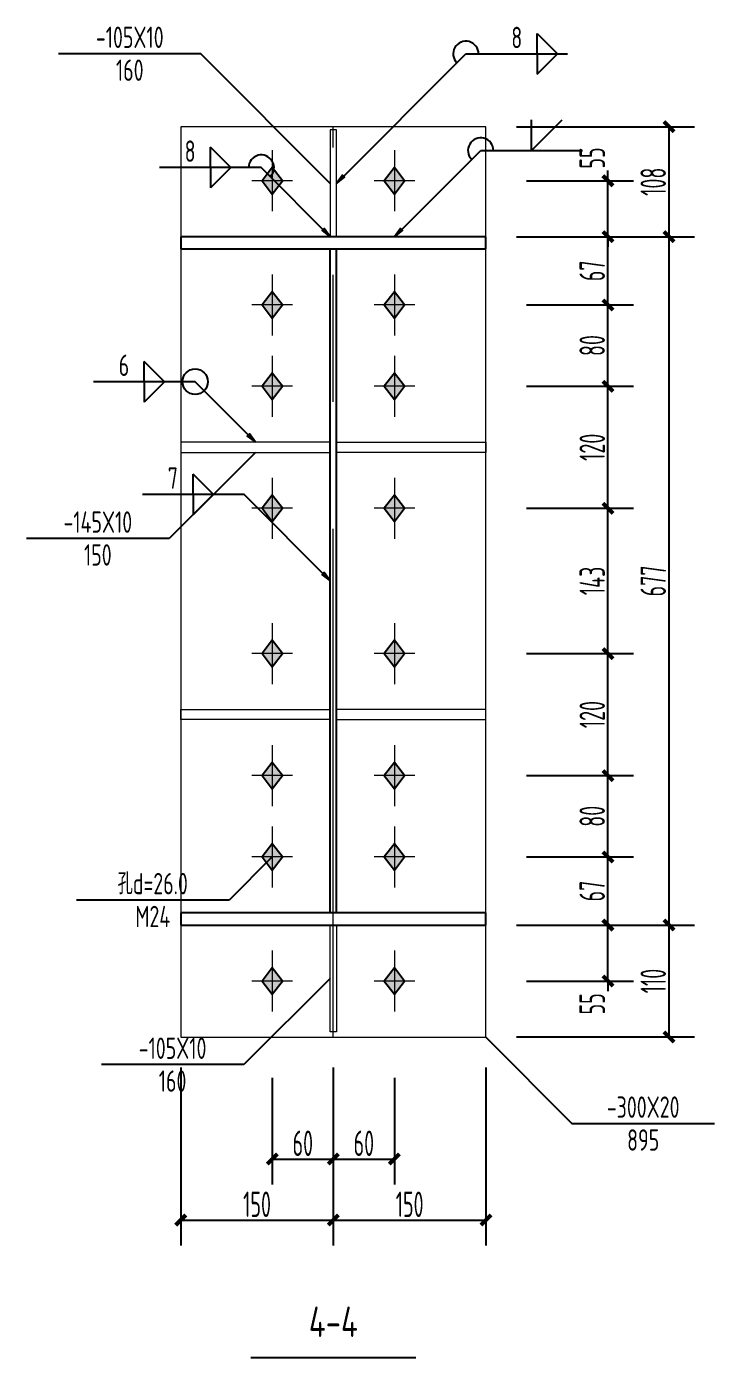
# Model space of a CAD drawing. Extents: x 447413 to 2975780, y -1432727 to 1301644.
# Drawn here: x 2297615 to 2304376, y -1248918 to -1235834 of the extents above; entities that cross this region are included whole.
import ezdxf
from ezdxf.enums import TextEntityAlignment as Align

# ---------------------------------------------------------------- set-up
doc = ezdxf.new("R2010")
doc.units = 0
doc.header["$LTSCALE"] = 1000
doc.header["$MEASUREMENT"] = 0
doc.linetypes.add('线型6', pattern=[8.75, 5, -1.25, 1.25, -1.25])
for name, color, linetype in [('10', 7, 'Continuous'), ('尺寸标注', 253, 'Continuous'), ('焊缝标注', 253, 'Continuous'), ('螺栓孔标注', 253, 'Continuous'), ('钢板标注', 253, 'Continuous')]:
    doc.layers.add(name, color=color, linetype=linetype)
doc.layers.add('20', color=2, linetype='Continuous', lineweight=18)
doc.styles.add('PkpmHz', font='Pkpmeng', dxfattribs={"width": 0.6, "bigfont": 'hztxt'})
doc.dimstyles.new('Pkpm_1.00', dxfattribs={"dimtxt": 250, "dimasz": 100, "dimexe": 250, "dimexo": 0.0625, "dimgap": 30, "dimtad": 1, "dimdec": 0, "dimrnd": 5, "dimzin": 0, "dimdsep": 46, "dimtxsty": 'PkpmHz', "dimblk1": 'ARCHTICK', "dimblk2": 'ARCHTICK', "dimsah": 1, "dimcen": 0.09, "dimadec": 0, "dimazin": 0, "dimtfac": 1, "dimtdec": 0, "dimtmove": 2, "dimatfit": 1, "dimfxl": 0, "dimtolj": 1, "dimtzin": 0, "dimarcsym": 0})

# ---------------------------------------------------------------- blocks, each defined once
blk = doc.blocks.new('_ArchTick')
at = {"color": 0, "linetype": 'ByBlock', "const_width": 0.4}
blk.add_lwpolyline([(-0.5, -0.5), (0.5, 0.5)], dxfattribs=at)
blk = doc.blocks.new('*D651')
at = {"layer": 'Defpoints', "color": 0, "linetype": 'Continuous', "transparency": 16777216}
for p in [(2302130, -1237350), (2303330, -1237350), (2302130, -1237900)]:
    blk.add_point(p, dxfattribs=at)
at = {"layer": '尺寸标注', "color": 0, "linetype": 'Continuous', "lineweight": -2, "transparency": 16777216}
for p, q in [((2302530, -1237350), (2303580, -1237350)), ((2303330, -1237350), (2303330, -1237250)), ((2303330, -1237900), (2303330, -1237350)), ((2302530, -1237900), (2303580, -1237900)), ((2303330, -1237900), (2303330, -1238000))]:
    blk.add_line(p, q, dxfattribs=at)
at = {"layer": '尺寸标注', "color": 0, "linetype": 'Continuous', "lineweight": -2, "transparency": 16777216, "xscale": 100, "yscale": 100, "zscale": 100}
for p, rotation in [((2303330, -1237350), 270), ((2303330, -1237900), 90)]:
    blk.add_blockref('_ArchTick', p, dxfattribs=dict(at, rotation=rotation))
at = {"layer": '尺寸标注', "color": 0, "linetype": 'Continuous', "transparency": 16777216, "insert": (2303175, -1237126), "char_height": 250, "attachment_point": 5, "rotation": 90, "style": 'PkpmHz'}
blk.add_mtext('\\A1;55', dxfattribs=at)
blk = doc.blocks.new('*D652')
at = {"layer": 'Defpoints', "color": 0, "linetype": 'Continuous', "transparency": 16777216}
for p in [(2302130, -1237900), (2303330, -1237900), (2302130, -1238570)]:
    blk.add_point(p, dxfattribs=at)
at = {"layer": '尺寸标注', "color": 0, "linetype": 'Continuous', "lineweight": -2, "transparency": 16777216}
for p, q in [((2302530, -1237900), (2303580, -1237900)), ((2303330, -1238570), (2303330, -1237900)), ((2302530, -1238570), (2303580, -1238570))]:
    blk.add_line(p, q, dxfattribs=at)
at = {"layer": '尺寸标注', "color": 0, "linetype": 'Continuous', "lineweight": -2, "transparency": 16777216, "xscale": 100, "yscale": 100, "zscale": 100}
for p, rotation in [((2303330, -1237900), 90), ((2303330, -1238570), 270)]:
    blk.add_blockref('_ArchTick', p, dxfattribs=dict(at, rotation=rotation))
at = {"layer": '尺寸标注', "color": 0, "linetype": 'Continuous', "transparency": 16777216, "insert": (2303175, -1238235), "char_height": 250, "attachment_point": 5, "rotation": 90, "style": 'PkpmHz'}
blk.add_mtext('\\A1;67', dxfattribs=at)
blk = doc.blocks.new('*D653')
at = {"layer": 'Defpoints', "color": 0, "linetype": 'Continuous', "transparency": 16777216}
for p in [(2302130, -1239370), (2303330, -1239370), (2302130, -1240570)]:
    blk.add_point(p, dxfattribs=at)
at = {"layer": '尺寸标注', "color": 0, "linetype": 'Continuous', "lineweight": -2, "transparency": 16777216}
for p, q in [((2302530, -1239370), (2303580, -1239370)), ((2303330, -1240570), (2303330, -1239370)), ((2302530, -1240570), (2303580, -1240570))]:
    blk.add_line(p, q, dxfattribs=at)
at = {"layer": '尺寸标注', "color": 0, "linetype": 'Continuous', "lineweight": -2, "transparency": 16777216, "xscale": 100, "yscale": 100, "zscale": 100}
for p, rotation in [((2303330, -1239370), 90), ((2303330, -1240570), 270)]:
    blk.add_blockref('_ArchTick', p, dxfattribs=dict(at, rotation=rotation))
at = {"layer": '尺寸标注', "color": 0, "linetype": 'Continuous', "transparency": 16777216, "insert": (2303175, -1239970), "char_height": 250, "attachment_point": 5, "rotation": 90, "style": 'PkpmHz'}
blk.add_mtext('\\A1;120', dxfattribs=at)
blk = doc.blocks.new('*D654')
at = {"layer": 'Defpoints', "color": 0, "linetype": 'Continuous', "transparency": 16777216}
for p in [(2302130, -1238570), (2303330, -1238570), (2302130, -1239370)]:
    blk.add_point(p, dxfattribs=at)
at = {"layer": '尺寸标注', "color": 0, "linetype": 'Continuous', "lineweight": -2, "transparency": 16777216}
for p, q in [((2302530, -1238570), (2303580, -1238570)), ((2303330, -1239370), (2303330, -1238570)), ((2302530, -1239370), (2303580, -1239370))]:
    blk.add_line(p, q, dxfattribs=at)
at = {"layer": '尺寸标注', "color": 0, "linetype": 'Continuous', "lineweight": -2, "transparency": 16777216, "xscale": 100, "yscale": 100, "zscale": 100}
for p, rotation in [((2303330, -1238570), 90), ((2303330, -1239370), 270)]:
    blk.add_blockref('_ArchTick', p, dxfattribs=dict(at, rotation=rotation))
at = {"layer": '尺寸标注', "color": 0, "linetype": 'Continuous', "transparency": 16777216, "insert": (2303175, -1238970), "char_height": 250, "attachment_point": 5, "rotation": 90, "style": 'PkpmHz'}
blk.add_mtext('\\A1;80', dxfattribs=at)
blk = doc.blocks.new('*D655')
at = {"layer": 'Defpoints', "color": 0, "linetype": 'Continuous', "transparency": 16777216}
for p in [(2302130, -1244668), (2303330, -1244668), (2302130, -1245218)]:
    blk.add_point(p, dxfattribs=at)
at = {"layer": '尺寸标注', "color": 0, "linetype": 'Continuous', "lineweight": -2, "transparency": 16777216}
for p, q in [((2302530, -1244668), (2303580, -1244668)), ((2303330, -1244668), (2303330, -1244568)), ((2303330, -1245218), (2303330, -1244668)), ((2302530, -1245218), (2303580, -1245218)), ((2303330, -1245218), (2303330, -1245318))]:
    blk.add_line(p, q, dxfattribs=at)
at = {"layer": '尺寸标注', "color": 0, "linetype": 'Continuous', "lineweight": -2, "transparency": 16777216, "xscale": 100, "yscale": 100, "zscale": 100}
for p, rotation in [((2303330, -1244668), 270), ((2303330, -1245218), 90)]:
    blk.add_blockref('_ArchTick', p, dxfattribs=dict(at, rotation=rotation))
at = {"layer": '尺寸标注', "color": 0, "linetype": 'Continuous', "transparency": 16777216, "insert": (2303175, -1245442), "char_height": 250, "attachment_point": 5, "rotation": 90, "style": 'PkpmHz'}
blk.add_mtext('\\A1;55', dxfattribs=at)
blk = doc.blocks.new('*D656')
at = {"layer": 'Defpoints', "color": 0, "linetype": 'Continuous', "transparency": 16777216}
for p in [(2302130, -1243998), (2303330, -1243998), (2302130, -1244668)]:
    blk.add_point(p, dxfattribs=at)
at = {"layer": '尺寸标注', "color": 0, "linetype": 'Continuous', "lineweight": -2, "transparency": 16777216}
for p, q in [((2302530, -1243998), (2303580, -1243998)), ((2303330, -1244668), (2303330, -1243998)), ((2302530, -1244668), (2303580, -1244668))]:
    blk.add_line(p, q, dxfattribs=at)
at = {"layer": '尺寸标注', "color": 0, "linetype": 'Continuous', "lineweight": -2, "transparency": 16777216, "xscale": 100, "yscale": 100, "zscale": 100}
for p, rotation in [((2303330, -1243998), 90), ((2303330, -1244668), 270)]:
    blk.add_blockref('_ArchTick', p, dxfattribs=dict(at, rotation=rotation))
at = {"layer": '尺寸标注', "color": 0, "linetype": 'Continuous', "transparency": 16777216, "insert": (2303175, -1244333), "char_height": 250, "attachment_point": 5, "rotation": 90, "style": 'PkpmHz'}
blk.add_mtext('\\A1;67', dxfattribs=at)
blk = doc.blocks.new('*D657')
at = {"layer": 'Defpoints', "color": 0, "linetype": 'Continuous', "transparency": 16777216}
for p in [(2302130, -1243198), (2303330, -1243198), (2302130, -1243998)]:
    blk.add_point(p, dxfattribs=at)
at = {"layer": '尺寸标注', "color": 0, "linetype": 'Continuous', "lineweight": -2, "transparency": 16777216}
for p, q in [((2302530, -1243198), (2303580, -1243198)), ((2303330, -1243998), (2303330, -1243198)), ((2302530, -1243998), (2303580, -1243998))]:
    blk.add_line(p, q, dxfattribs=at)
at = {"layer": '尺寸标注', "color": 0, "linetype": 'Continuous', "lineweight": -2, "transparency": 16777216, "xscale": 100, "yscale": 100, "zscale": 100}
for p, rotation in [((2303330, -1243198), 90), ((2303330, -1243998), 270)]:
    blk.add_blockref('_ArchTick', p, dxfattribs=dict(at, rotation=rotation))
at = {"layer": '尺寸标注', "color": 0, "linetype": 'Continuous', "transparency": 16777216, "insert": (2303175, -1243598), "char_height": 250, "attachment_point": 5, "rotation": 90, "style": 'PkpmHz'}
blk.add_mtext('\\A1;80', dxfattribs=at)
blk = doc.blocks.new('*D658')
at = {"layer": 'Defpoints', "color": 0, "linetype": 'Continuous', "transparency": 16777216}
for p in [(2302130, -1241998), (2303330, -1241998), (2302130, -1243198)]:
    blk.add_point(p, dxfattribs=at)
at = {"layer": '尺寸标注', "color": 0, "linetype": 'Continuous', "lineweight": -2, "transparency": 16777216}
for p, q in [((2302530, -1241998), (2303580, -1241998)), ((2303330, -1243198), (2303330, -1241998)), ((2302530, -1243198), (2303580, -1243198))]:
    blk.add_line(p, q, dxfattribs=at)
at = {"layer": '尺寸标注', "color": 0, "linetype": 'Continuous', "lineweight": -2, "transparency": 16777216, "xscale": 100, "yscale": 100, "zscale": 100}
for p, rotation in [((2303330, -1241998), 90), ((2303330, -1243198), 270)]:
    blk.add_blockref('_ArchTick', p, dxfattribs=dict(at, rotation=rotation))
at = {"layer": '尺寸标注', "color": 0, "linetype": 'Continuous', "transparency": 16777216, "insert": (2303175, -1242598), "char_height": 250, "attachment_point": 5, "rotation": 90, "style": 'PkpmHz'}
blk.add_mtext('\\A1;120', dxfattribs=at)
blk = doc.blocks.new('*D659')
at = {"layer": 'Defpoints', "color": 0, "linetype": 'Continuous', "transparency": 16777216}
for p in [(2302130, -1240570), (2303330, -1240570), (2302130, -1241998)]:
    blk.add_point(p, dxfattribs=at)
at = {"layer": '尺寸标注', "color": 0, "linetype": 'Continuous', "lineweight": -2, "transparency": 16777216}
for p, q in [((2302530, -1240570), (2303580, -1240570)), ((2303330, -1241998), (2303330, -1240570)), ((2302530, -1241998), (2303580, -1241998))]:
    blk.add_line(p, q, dxfattribs=at)
at = {"layer": '尺寸标注', "color": 0, "linetype": 'Continuous', "lineweight": -2, "transparency": 16777216, "xscale": 100, "yscale": 100, "zscale": 100}
for p, rotation in [((2303330, -1240570), 90), ((2303330, -1241998), 270)]:
    blk.add_blockref('_ArchTick', p, dxfattribs=dict(at, rotation=rotation))
at = {"layer": '尺寸标注', "color": 0, "linetype": 'Continuous', "transparency": 16777216, "insert": (2303175, -1241284), "char_height": 250, "attachment_point": 5, "rotation": 90, "style": 'PkpmHz'}
blk.add_mtext('\\A1;143', dxfattribs=at)
blk = doc.blocks.new('*D660')
at = {"layer": 'Defpoints', "color": 0, "linetype": 'Continuous', "transparency": 16777216}
for p in [(2300030, -1245768), (2300630, -1245768), (2300630, -1246968)]:
    blk.add_point(p, dxfattribs=at)
at = {"layer": '尺寸标注', "color": 0, "linetype": 'Continuous', "lineweight": -2, "transparency": 16777216}
for p, q in [((2300030, -1246168), (2300030, -1247218)), ((2300630, -1246168), (2300630, -1247218)), ((2300030, -1246968), (2300630, -1246968))]:
    blk.add_line(p, q, dxfattribs=at)
at = {"layer": '尺寸标注', "color": 0, "linetype": 'Continuous', "lineweight": -2, "transparency": 16777216, "xscale": 100, "yscale": 100, "zscale": 100, "rotation": 180}
blk.add_blockref('_ArchTick', (2300030, -1246968), dxfattribs=at)
at = {"layer": '尺寸标注', "color": 0, "linetype": 'Continuous', "lineweight": -2, "transparency": 16777216, "xscale": 100, "yscale": 100, "zscale": 100}
blk.add_blockref('_ArchTick', (2300630, -1246968), dxfattribs=at)
at = {"layer": '尺寸标注', "color": 0, "linetype": 'Continuous', "transparency": 16777216, "insert": (2300330, -1246813), "char_height": 250, "attachment_point": 5, "style": 'PkpmHz'}
blk.add_mtext('\\A1;60', dxfattribs=at)
blk = doc.blocks.new('*D661')
at = {"layer": 'Defpoints', "color": 0, "linetype": 'Continuous', "transparency": 16777216}
for p in [(2300630, -1245768), (2301230, -1245768), (2301230, -1246968)]:
    blk.add_point(p, dxfattribs=at)
at = {"layer": '尺寸标注', "color": 0, "linetype": 'Continuous', "lineweight": -2, "transparency": 16777216}
for p, q in [((2300630, -1246168), (2300630, -1247218)), ((2301230, -1246168), (2301230, -1247218)), ((2300630, -1246968), (2301230, -1246968))]:
    blk.add_line(p, q, dxfattribs=at)
at = {"layer": '尺寸标注', "color": 0, "linetype": 'Continuous', "lineweight": -2, "transparency": 16777216, "xscale": 100, "yscale": 100, "zscale": 100, "rotation": 180}
blk.add_blockref('_ArchTick', (2300630, -1246968), dxfattribs=at)
at = {"layer": '尺寸标注', "color": 0, "linetype": 'Continuous', "lineweight": -2, "transparency": 16777216, "xscale": 100, "yscale": 100, "zscale": 100}
blk.add_blockref('_ArchTick', (2301230, -1246968), dxfattribs=at)
at = {"layer": '尺寸标注', "color": 0, "linetype": 'Continuous', "transparency": 16777216, "insert": (2300930, -1246813), "char_height": 250, "attachment_point": 5, "style": 'PkpmHz'}
blk.add_mtext('\\A1;60', dxfattribs=at)
blk = doc.blocks.new('*D662')
at = {"layer": 'Defpoints', "color": 0, "linetype": 'Continuous', "transparency": 16777216}
for p in [(2299130, -1245768), (2300630, -1245768), (2300630, -1247568)]:
    blk.add_point(p, dxfattribs=at)
at = {"layer": '尺寸标注', "color": 0, "linetype": 'Continuous', "lineweight": -2, "transparency": 16777216}
for p, q in [((2299130, -1246068), (2299130, -1247818)), ((2300630, -1246068), (2300630, -1247818)), ((2299130, -1247568), (2300630, -1247568))]:
    blk.add_line(p, q, dxfattribs=at)
at = {"layer": '尺寸标注', "color": 0, "linetype": 'Continuous', "lineweight": -2, "transparency": 16777216, "xscale": 100, "yscale": 100, "zscale": 100, "rotation": 180}
blk.add_blockref('_ArchTick', (2299130, -1247568), dxfattribs=at)
at = {"layer": '尺寸标注', "color": 0, "linetype": 'Continuous', "lineweight": -2, "transparency": 16777216, "xscale": 100, "yscale": 100, "zscale": 100}
blk.add_blockref('_ArchTick', (2300630, -1247568), dxfattribs=at)
at = {"layer": '尺寸标注', "color": 0, "linetype": 'Continuous', "transparency": 16777216, "insert": (2299880, -1247413), "char_height": 250, "attachment_point": 5, "style": 'PkpmHz'}
blk.add_mtext('\\A1;150', dxfattribs=at)
blk = doc.blocks.new('*D663')
at = {"layer": 'Defpoints', "color": 0, "linetype": 'Continuous', "transparency": 16777216}
for p in [(2300630, -1245768), (2302130, -1245768), (2302130, -1247568)]:
    blk.add_point(p, dxfattribs=at)
at = {"layer": '尺寸标注', "color": 0, "linetype": 'Continuous', "lineweight": -2, "transparency": 16777216}
for p, q in [((2300630, -1246068), (2300630, -1247818)), ((2302130, -1246068), (2302130, -1247818)), ((2300630, -1247568), (2302130, -1247568))]:
    blk.add_line(p, q, dxfattribs=at)
at = {"layer": '尺寸标注', "color": 0, "linetype": 'Continuous', "lineweight": -2, "transparency": 16777216, "xscale": 100, "yscale": 100, "zscale": 100, "rotation": 180}
blk.add_blockref('_ArchTick', (2300630, -1247568), dxfattribs=at)
at = {"layer": '尺寸标注', "color": 0, "linetype": 'Continuous', "lineweight": -2, "transparency": 16777216, "xscale": 100, "yscale": 100, "zscale": 100}
blk.add_blockref('_ArchTick', (2302130, -1247568), dxfattribs=at)
at = {"layer": '尺寸标注', "color": 0, "linetype": 'Continuous', "transparency": 16777216, "insert": (2301380, -1247413), "char_height": 250, "attachment_point": 5, "style": 'PkpmHz'}
blk.add_mtext('\\A1;150', dxfattribs=at)
blk = doc.blocks.new('*D664')
at = {"layer": 'Defpoints', "color": 0, "linetype": 'Continuous', "transparency": 16777216}
for p in [(2302130, -1244668), (2303930, -1244668), (2302130, -1245768)]:
    blk.add_point(p, dxfattribs=at)
at = {"layer": '尺寸标注', "color": 0, "linetype": 'Continuous', "lineweight": -2, "transparency": 16777216}
for p, q in [((2302430, -1244668), (2304180, -1244668)), ((2303930, -1245768), (2303930, -1244668)), ((2302430, -1245768), (2304180, -1245768))]:
    blk.add_line(p, q, dxfattribs=at)
at = {"layer": '尺寸标注', "color": 0, "linetype": 'Continuous', "lineweight": -2, "transparency": 16777216, "xscale": 100, "yscale": 100, "zscale": 100}
for p, rotation in [((2303930, -1244668), 90), ((2303930, -1245768), 270)]:
    blk.add_blockref('_ArchTick', p, dxfattribs=dict(at, rotation=rotation))
at = {"layer": '尺寸标注', "color": 0, "linetype": 'Continuous', "transparency": 16777216, "insert": (2303775, -1245218), "char_height": 250, "attachment_point": 5, "rotation": 90, "style": 'PkpmHz'}
blk.add_mtext('\\A1;110', dxfattribs=at)
blk = doc.blocks.new('*D665')
at = {"layer": 'Defpoints', "color": 0, "linetype": 'Continuous', "transparency": 16777216}
for p in [(2302130, -1237900), (2303930, -1237900), (2302130, -1244668)]:
    blk.add_point(p, dxfattribs=at)
at = {"layer": '尺寸标注', "color": 0, "linetype": 'Continuous', "lineweight": -2, "transparency": 16777216}
for p, q in [((2302430, -1237900), (2304180, -1237900)), ((2303930, -1244668), (2303930, -1237900)), ((2302430, -1244668), (2304180, -1244668))]:
    blk.add_line(p, q, dxfattribs=at)
at = {"layer": '尺寸标注', "color": 0, "linetype": 'Continuous', "lineweight": -2, "transparency": 16777216, "xscale": 100, "yscale": 100, "zscale": 100}
for p, rotation in [((2303930, -1237900), 90), ((2303930, -1244668), 270)]:
    blk.add_blockref('_ArchTick', p, dxfattribs=dict(at, rotation=rotation))
at = {"layer": '尺寸标注', "color": 0, "linetype": 'Continuous', "transparency": 16777216, "insert": (2303775, -1241284), "char_height": 250, "attachment_point": 5, "rotation": 90, "style": 'PkpmHz'}
blk.add_mtext('\\A1;677', dxfattribs=at)
blk = doc.blocks.new('*D666')
at = {"layer": 'Defpoints', "color": 0, "linetype": 'Continuous', "transparency": 16777216}
for p in [(2302130, -1236818), (2303930, -1236818), (2302130, -1237900)]:
    blk.add_point(p, dxfattribs=at)
at = {"layer": '尺寸标注', "color": 0, "linetype": 'Continuous', "lineweight": -2, "transparency": 16777216}
for p, q in [((2302430, -1236818), (2304180, -1236818)), ((2303930, -1237900), (2303930, -1236818)), ((2302430, -1237900), (2304180, -1237900))]:
    blk.add_line(p, q, dxfattribs=at)
at = {"layer": '尺寸标注', "color": 0, "linetype": 'Continuous', "lineweight": -2, "transparency": 16777216, "xscale": 100, "yscale": 100, "zscale": 100}
for p, rotation in [((2303930, -1236818), 90), ((2303930, -1237900), 270)]:
    blk.add_blockref('_ArchTick', p, dxfattribs=dict(at, rotation=rotation))
at = {"layer": '尺寸标注', "color": 0, "linetype": 'Continuous', "transparency": 16777216, "insert": (2303775, -1237359), "char_height": 250, "attachment_point": 5, "rotation": 90, "style": 'PkpmHz'}
blk.add_mtext('\\A1;108', dxfattribs=at)

msp = doc.modelspace()

# ---------------------------------------------------------------- hatches: boundary and pattern name
at = {"layer": '10'}
for points in [[(2300029.9, -1237220), (2299929.9, -1237350), (2300029.9, -1237480), (2300129.9, -1237350)], [(2301229.9, -1237220), (2301129.9, -1237350), (2301229.9, -1237480), (2301329.9, -1237350)], [(2300029.9, -1238440), (2299929.9, -1238570), (2300029.9, -1238700), (2300129.9, -1238570)], [(2301229.9, -1238440), (2301129.9, -1238570), (2301229.9, -1238700), (2301329.9, -1238570)], [(2300029.9, -1239240), (2299929.9, -1239370), (2300029.9, -1239500), (2300129.9, -1239370)], [(2301229.9, -1239240), (2301129.9, -1239370), (2301229.9, -1239500), (2301329.9, -1239370)], [(2300029.9, -1240440), (2299929.9, -1240570), (2300029.9, -1240700), (2300129.9, -1240570)], [(2301229.9, -1240440), (2301129.9, -1240570), (2301229.9, -1240700), (2301329.9, -1240570)], [(2300029.9, -1241868), (2299929.9, -1241998), (2300029.9, -1242128), (2300129.9, -1241998)], [(2301229.9, -1241868), (2301129.9, -1241998), (2301229.9, -1242128), (2301329.9, -1241998)], [(2300029.9, -1243068), (2299929.9, -1243198), (2300029.9, -1243328), (2300129.9, -1243198)], [(2301229.9, -1243068), (2301129.9, -1243198), (2301229.9, -1243328), (2301329.9, -1243198)], [(2300029.9, -1243868), (2299929.9, -1243998), (2300029.9, -1244128), (2300129.9, -1243998)], [(2301229.9, -1243868), (2301129.9, -1243998), (2301229.9, -1244128), (2301329.9, -1243998)], [(2300029.9, -1245088), (2299929.9, -1245218), (2300029.9, -1245348), (2300129.9, -1245218)], [(2301229.9, -1245088), (2301129.9, -1245218), (2301229.9, -1245348), (2301329.9, -1245218)]]:
    msp.add_hatch(color=1, dxfattribs=at).paths.add_polyline_path(points)
at = {"layer": '焊缝标注'}
for points in [[(2300659.9, -1237375), (2300741.3, -1237314.9), (2300720.1, -1237293.7)], [(2300599.9, -1237900), (2300539.9, -1237818.6), (2300518.7, -1237839.8)], [(2301229.9, -1237900), (2301311.3, -1237839.9), (2301290.1, -1237818.7)], [(2299864.9, -1239920), (2299804.9, -1239838.6), (2299783.7, -1239859.8)], [(2300599.9, -1241284), (2300539.9, -1241202.6), (2300518.7, -1241223.8)]]:
    msp.add_hatch(color=256, dxfattribs=at).paths.add_polyline_path(points)

# ---------------------------------------------------------------- linework, layer by layer
at = {"layer": '10', "linetype": '线型6', "lineweight": 18}
msp.add_line((2300629.9, -1245773.1), (2300629.9, -1236813.1), dxfattribs=at)
at = {"layer": '10', "color": 9, "lineweight": 18}
for p, q in [((2300029.9, -1237050), (2300029.9, -1237650)), ((2301229.9, -1237050), (2301229.9, -1237650)), ((2300229.9, -1237350), (2299829.9, -1237350)), ((2301429.9, -1237350), (2301029.9, -1237350)), ((2300029.9, -1238270), (2300029.9, -1238870)), ((2301229.9, -1238270), (2301229.9, -1238870)), ((2300229.9, -1238570), (2299829.9, -1238570)), ((2301429.9, -1238570), (2301029.9, -1238570)), ((2300029.9, -1239070), (2300029.9, -1239670)), ((2301229.9, -1239070), (2301229.9, -1239670)), ((2300229.9, -1239370), (2299829.9, -1239370)), ((2301429.9, -1239370), (2301029.9, -1239370)), ((2300029.9, -1240270), (2300029.9, -1240870)), ((2301229.9, -1240270), (2301229.9, -1240870)), ((2300229.9, -1240570), (2299829.9, -1240570)), ((2301429.9, -1240570), (2301029.9, -1240570)), ((2300029.9, -1241698), (2300029.9, -1242298)), ((2301229.9, -1241698), (2301229.9, -1242298)), ((2300229.9, -1241998), (2299829.9, -1241998)), ((2301429.9, -1241998), (2301029.9, -1241998)), ((2300029.9, -1242898), (2300029.9, -1243498)), ((2301229.9, -1242898), (2301229.9, -1243498)), ((2300229.9, -1243198), (2299829.9, -1243198)), ((2301429.9, -1243198), (2301029.9, -1243198)), ((2300029.9, -1243698), (2300029.9, -1244298)), ((2301229.9, -1243698), (2301229.9, -1244298)), ((2300229.9, -1243998), (2299829.9, -1243998)), ((2301429.9, -1243998), (2301029.9, -1243998)), ((2300029.9, -1244918), (2300029.9, -1245518)), ((2301229.9, -1244918), (2301229.9, -1245518)), ((2300229.9, -1245218), (2299829.9, -1245218)), ((2301429.9, -1245218), (2301029.9, -1245218))]:
    msp.add_line(p, q, dxfattribs=at)
at = {"layer": '10', "color": 3}
for p, q in [((2302129.9, -1237900), (2299129.9, -1237900)), ((2299129.9, -1237900), (2299129.9, -1238020)), ((2302129.9, -1238020), (2302129.9, -1237900)), ((2299129.9, -1238020), (2302129.9, -1238020)), ((2300599.9, -1244548), (2300599.9, -1238020)), ((2300659.9, -1244548), (2300659.9, -1238020)), ((2302129.9, -1244548), (2299129.9, -1244548)), ((2299129.9, -1244548), (2299129.9, -1244668)), ((2302129.9, -1244668), (2302129.9, -1244548)), ((2299129.9, -1244668), (2302129.9, -1244668))]:
    msp.add_line(p, q, dxfattribs=at)
at = {"layer": '10'}
msp.add_line((2299819.9, -1248918.1), (2301439.9, -1248918.1), dxfattribs=at)
at = {"layer": '10', "color": 1, "linetype": 'Continuous'}
for points in [[(2300029.9, -1237220), (2299929.9, -1237350), (2300029.9, -1237480), (2300129.9, -1237350)], [(2301229.9, -1237220), (2301129.9, -1237350), (2301229.9, -1237480), (2301329.9, -1237350)], [(2300029.9, -1238440), (2299929.9, -1238570), (2300029.9, -1238700), (2300129.9, -1238570)], [(2301229.9, -1238440), (2301129.9, -1238570), (2301229.9, -1238700), (2301329.9, -1238570)], [(2300029.9, -1239240), (2299929.9, -1239370), (2300029.9, -1239500), (2300129.9, -1239370)], [(2301229.9, -1239240), (2301129.9, -1239370), (2301229.9, -1239500), (2301329.9, -1239370)], [(2300029.9, -1240440), (2299929.9, -1240570), (2300029.9, -1240700), (2300129.9, -1240570)], [(2301229.9, -1240440), (2301129.9, -1240570), (2301229.9, -1240700), (2301329.9, -1240570)], [(2300029.9, -1241868), (2299929.9, -1241998), (2300029.9, -1242128), (2300129.9, -1241998)], [(2301229.9, -1241868), (2301129.9, -1241998), (2301229.9, -1242128), (2301329.9, -1241998)], [(2300029.9, -1243068), (2299929.9, -1243198), (2300029.9, -1243328), (2300129.9, -1243198)], [(2301229.9, -1243068), (2301129.9, -1243198), (2301229.9, -1243328), (2301329.9, -1243198)], [(2300029.9, -1243868), (2299929.9, -1243998), (2300029.9, -1244128), (2300129.9, -1243998)], [(2301229.9, -1243868), (2301129.9, -1243998), (2301229.9, -1244128), (2301329.9, -1243998)], [(2300029.9, -1245088), (2299929.9, -1245218), (2300029.9, -1245348), (2300129.9, -1245218)], [(2301229.9, -1245088), (2301129.9, -1245218), (2301229.9, -1245348), (2301329.9, -1245218)]]:
    msp.add_lwpolyline(points, close=True, dxfattribs=at)
at = {"layer": '20'}
for p, q in [((2302129.9, -1236818.1), (2299129.9, -1236818.1)), ((2299129.9, -1236818.1), (2299129.9, -1245768.1)), ((2302129.9, -1245768.1), (2302129.9, -1236818.1)), ((2300659.9, -1236850), (2300599.9, -1236850)), ((2300599.9, -1236850), (2300599.9, -1237900)), ((2300659.9, -1237900), (2300659.9, -1236850)), ((2300599.9, -1237900), (2300659.9, -1237900)), ((2300599.9, -1239920), (2299129.9, -1239920)), ((2299129.9, -1239920), (2299129.9, -1240020)), ((2300599.9, -1240020), (2300599.9, -1239920)), ((2300659.9, -1239920), (2302129.9, -1239920)), ((2300659.9, -1240020), (2300659.9, -1239920)), ((2302129.9, -1239920), (2302129.9, -1240020)), ((2299129.9, -1240020), (2300599.9, -1240020)), ((2302129.9, -1240020), (2300659.9, -1240020)), ((2299129.9, -1242648), (2299129.9, -1242548)), ((2299129.9, -1242548), (2300599.9, -1242548)), ((2300599.9, -1242548), (2300599.9, -1242648)), ((2302129.9, -1242548), (2300659.9, -1242548)), ((2300659.9, -1242548), (2300659.9, -1242648)), ((2302129.9, -1242648), (2302129.9, -1242548)), ((2300599.9, -1242648), (2299129.9, -1242648)), ((2300659.9, -1242648), (2302129.9, -1242648)), ((2300599.9, -1244668), (2300659.9, -1244668)), ((2300599.9, -1245718), (2300599.9, -1244668)), ((2300659.9, -1244668), (2300659.9, -1245718)), ((2300659.9, -1245718), (2300599.9, -1245718)), ((2299129.9, -1245768.1), (2302129.9, -1245768.1))]:
    msp.add_line(p, q, dxfattribs=at)
at = {"layer": '焊缝标注'}
for p, q in [((2302633.2, -1235902.7), (2302833.2, -1236102.7)), ((2302633.2, -1236102.7), (2302633.2, -1235902.7)), ((2300659.9, -1237375), (2301933.2, -1236102.7)), ((2301933.2, -1236102.7), (2302933.2, -1236102.7)), ((2302633.2, -1236302.7), (2302833.2, -1236102.7)), ((2302633.2, -1236102.7), (2302633.2, -1236302.7)), ((2302578.8, -1237051.8), (2302578.8, -1236751.8)), ((2302578.8, -1237051.8), (2302878.8, -1236751.8)), ((2299621.9, -1237220.3), (2299421.9, -1237020.3)), ((2299421.9, -1237220.3), (2299421.9, -1237020.3)), ((2301229.9, -1237900), (2302078.8, -1237051.8)), ((2302078.8, -1237051.8), (2303078.8, -1237051.8)), ((2299921.9, -1237220.3), (2298921.9, -1237220.3)), ((2299621.9, -1237220.3), (2299421.9, -1237420.3)), ((2299421.9, -1237220.3), (2299421.9, -1237420.3)), ((2300599.9, -1237900), (2299921.9, -1237220.3)), ((2298971.7, -1239325.3), (2298771.7, -1239125.3)), ((2298771.7, -1239325.3), (2298771.7, -1239125.3)), ((2299271.7, -1239325.3), (2298271.7, -1239325.3)), ((2298971.7, -1239325.3), (2298771.7, -1239525.3)), ((2298771.7, -1239325.3), (2298771.7, -1239525.3)), ((2299864.9, -1239920), (2299271.7, -1239325.3)), ((2299452.4, -1240434.5), (2299252.4, -1240234.5)), ((2299252.4, -1240434.5), (2299252.4, -1240234.5)), ((2299752.4, -1240434.5), (2298752.4, -1240434.5)), ((2299452.4, -1240434.5), (2299252.4, -1240634.5)), ((2299252.4, -1240434.5), (2299252.4, -1240634.5)), ((2300599.9, -1241284), (2299752.4, -1240434.5))]:
    msp.add_line(p, q, dxfattribs=at)
at = {"layer": '焊缝标注', "linetype": 'Continuous'}
for points in [[(2300659.9, -1237375), (2300741.3, -1237314.9), (2300720.1, -1237293.7)], [(2300599.9, -1237900), (2300539.9, -1237818.6), (2300518.7, -1237839.8)], [(2301229.9, -1237900), (2301311.3, -1237839.9), (2301290.1, -1237818.7)], [(2299864.9, -1239920), (2299804.9, -1239838.6), (2299783.7, -1239859.8)], [(2300599.9, -1241284), (2300539.9, -1241202.6), (2300518.7, -1241223.8)]]:
    msp.add_lwpolyline(points, close=True, dxfattribs=at)
at = {"layer": '焊缝标注'}
msp.add_circle((2299271.7, -1239325.3), 125, dxfattribs=at)
for centre, start, end in [((2301933.2, -1236102.7), 0, 224.97719), ((2302078.8, -1237051.8), 0, 224.9772), ((2299921.9, -1237220.3), 314.93158, 180)]:
    msp.add_arc(centre, 125, start, end, dxfattribs=at)
at = {"layer": '螺栓孔标注'}
for p, q in [((2300029.9, -1243998), (2299604.8, -1244421.5)), ((2299604.8, -1244421.5), (2298104.8, -1244421.5))]:
    msp.add_line(p, q, dxfattribs=at)
at = {"layer": '螺栓孔标注', "const_width": 0.1}
msp.add_lwpolyline([(2300030, -1243998, 1), (2300029.9, -1243998, 1)], format="xyb", close=True, dxfattribs=at)
at = {"layer": '钢板标注'}
for p, q in [((2299328.7, -1236100.6), (2297928.7, -1236100.6)), ((2300599.9, -1237375), (2299328.7, -1236100.6)), ((2299864.9, -1240020), (2299014.7, -1240866.8)), ((2299014.7, -1240866.8), (2297614.7, -1240866.8)), ((2300599.9, -1245193), (2299749.7, -1246039.9)), ((2302129.9, -1245768.1), (2302976.1, -1246618.9)), ((2299749.7, -1246039.9), (2298349.7, -1246039.9)), ((2302976.1, -1246618.9), (2304376.1, -1246618.9))]:
    msp.add_line(p, q, dxfattribs=at)
at = {"layer": '钢板标注', "const_width": 0.1}
for points in [[(2300600, -1237375, 1), (2300599.9, -1237375, 1)], [(2299865, -1240020, 1), (2299864.9, -1240020, 1)], [(2300600, -1245193, 1), (2300599.9, -1245193, 1)], [(2302130, -1245768.1, 1), (2302129.9, -1245768.1, 1)]]:
    msp.add_lwpolyline(points, format="xyb", close=True, dxfattribs=at)

# ---------------------------------------------------------------- texts
at = {"layer": '10', "style": 'PkpmHz', "width": 0.77}
msp.add_text('4-4', height=300, dxfattribs=at).set_placement((2300629.9, -1248568.1), align=Align.MIDDLE_CENTER)
at = {"layer": '焊缝标注', "style": 'PkpmHz', "width": 0.71}
for s, p in [('8', (2302433.2, -1236046.1)), ('8', (2299221.9, -1237163.7)), ('6', (2298571.7, -1239268.7)), ('7', (2299052.4, -1240377.8))]:
    msp.add_text(s, height=210, dxfattribs=at).set_placement(p, align=Align.CENTER)
at = {"layer": '螺栓孔标注', "style": 'PkpmHz', "width": 0.71}
msp.add_text('孔d=26.0', height=210, dxfattribs=at).set_placement((2298854.8, -1244364.9), align=Align.CENTER)
msp.add_text('M24', height=210, dxfattribs=at).set_placement((2298854.8, -1244478.1), align=Align.TOP_CENTER)
at = {"layer": '钢板标注', "style": 'PkpmHz', "width": 0.71}
for s, p in [('-105X10', (2298628.7, -1236044)), ('-145X10', (2298314.7, -1240810.2)), ('-105X10', (2299049.7, -1245983.3)), ('-300X20', (2303676.1, -1246562.3))]:
    msp.add_text(s, height=210, dxfattribs=at).set_placement(p, align=Align.CENTER)
for s, p in [('160', (2298628.7, -1236157.3)), ('150', (2298314.7, -1240923.4)), ('160', (2299049.7, -1246096.5)), ('895', (2303676.1, -1246675.6))]:
    msp.add_text(s, height=210, dxfattribs=at).set_placement(p, align=Align.TOP_CENTER)

# ---------------------------------------------------------------- dimensions: what is measured, and where the dimension line sits
at = {"layer": '尺寸标注', "linetype": 'Continuous'}
for base, p1, p2, text, override, picture, middle in [((2303929.9, -1236818.1), (2302129.9, -1237900), (2302129.9, -1236818.1), '108', {"dimexo": 300, "dimtih": 0, "dimtoh": 0}, '*D666', (2303774.9, -1237359)), ((2303329.9, -1237900), (2302129.9, -1238570), (2302129.9, -1237900), '67', {"dimexo": 400, "dimtih": 0, "dimtoh": 0}, '*D652', (2303174.9, -1238235)), ((2303929.9, -1237900), (2302129.9, -1244668), (2302129.9, -1237900), '677', {"dimexo": 300, "dimtih": 0, "dimtoh": 0}, '*D665', (2303774.9, -1241284)), ((2303329.9, -1238570), (2302129.9, -1239370), (2302129.9, -1238570), '80', {"dimexo": 400, "dimtih": 0, "dimtoh": 0}, '*D654', (2303174.9, -1238970)), ((2303329.9, -1239370), (2302129.9, -1240570), (2302129.9, -1239370), '120', {"dimexo": 400, "dimtih": 0, "dimtoh": 0}, '*D653', (2303174.9, -1239970)), ((2303329.9, -1240570), (2302129.9, -1241998), (2302129.9, -1240570), '143', {"dimexo": 400, "dimtih": 0, "dimtoh": 0}, '*D659', (2303174.9, -1241284)), ((2303329.9, -1241998), (2302129.9, -1243198), (2302129.9, -1241998), '120', {"dimexo": 400, "dimtih": 0, "dimtoh": 0}, '*D658', (2303174.9, -1242598)), ((2303329.9, -1243198), (2302129.9, -1243998), (2302129.9, -1243198), '80', {"dimexo": 400, "dimtih": 0, "dimtoh": 0}, '*D657', (2303174.9, -1243598)), ((2303329.9, -1243998), (2302129.9, -1244668), (2302129.9, -1243998), '67', {"dimexo": 400, "dimtih": 0, "dimtoh": 0}, '*D656', (2303174.9, -1244333)), ((2303929.9, -1244668), (2302129.9, -1245768.1), (2302129.9, -1244668), '110', {"dimexo": 300, "dimtih": 0, "dimtoh": 0}, '*D664', (2303774.9, -1245218.1))]:
    dim = msp.add_linear_dim(base=base, p1=p1, p2=p2, angle=90, text=text, dimstyle='Pkpm_1.00', override=override, dxfattribs=at)
    dim.commit()
    dim.dimension.update_dxf_attribs({"geometry": picture, "text_midpoint": middle})
for base, p1, p2, picture, middle in [((2303329.9, -1237350), (2302129.9, -1237900), (2302129.9, -1237350), '*D651', (2303174.7, -1237126.3)), ((2303329.9, -1244668), (2302129.9, -1245218), (2302129.9, -1244668), '*D655', (2303174.7, -1245441.7))]:
    dim = msp.add_linear_dim(base=base, p1=p1, p2=p2, angle=90, text='55', dimstyle='Pkpm_1.00', override={"dimexo": 400, "dimtih": 0, "dimtoh": 0}, dxfattribs=at)
    dim.commit()
    dim.dimension.update_dxf_attribs({"geometry": picture, "text_midpoint": middle, "dimtype": 128})
for base, p1, p2, text, override, picture, middle in [((2300629.9, -1247568.1), (2299129.9, -1245768.1), (2300629.9, -1245768.1), '150', {"dimexo": 300, "dimtih": 0, "dimtoh": 0}, '*D662', (2299879.9, -1247413.1)), ((2300629.9, -1246968.1), (2300029.9, -1245768.1), (2300629.9, -1245768.1), '60', {"dimexo": 400, "dimtih": 0, "dimtoh": 0}, '*D660', (2300329.9, -1246813.1)), ((2301229.9, -1246968.1), (2300629.9, -1245768.1), (2301229.9, -1245768.1), '60', {"dimexo": 400, "dimtih": 0, "dimtoh": 0}, '*D661', (2300929.9, -1246813.1)), ((2302129.9, -1247568.1), (2300629.9, -1245768.1), (2302129.9, -1245768.1), '150', {"dimexo": 300, "dimtih": 0, "dimtoh": 0}, '*D663', (2301379.9, -1247413.1))]:
    dim = msp.add_linear_dim(base=base, p1=p1, p2=p2, text=text, dimstyle='Pkpm_1.00', override=override, dxfattribs=at)
    dim.commit()
    dim.dimension.update_dxf_attribs({"geometry": picture, "text_midpoint": middle})

doc.saveas('drawing.dxf')
